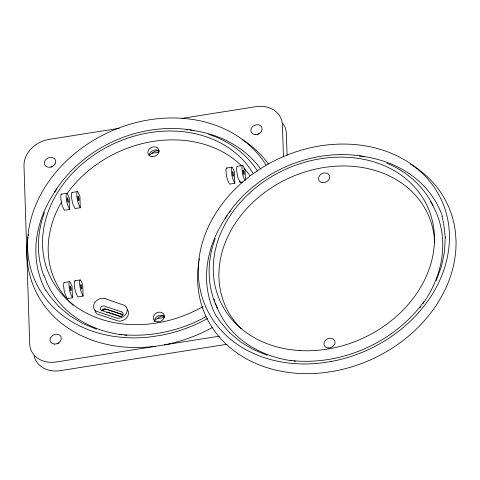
<?xml version="1.0" encoding="UTF-8"?>
<svg xmlns="http://www.w3.org/2000/svg" width="480" height="480" viewBox="0 0 480 480"><rect width="100%" height="100%" fill="white"/><g stroke="black" fill="none" stroke-linecap="round" stroke-linejoin="round"><path stroke-width="0.72" d="M212.724 246.216C206.82 266.556 208.068 289.068 217.362 308.208M44.472 212.49C36.93 232.704 36.108 255.618 43.926 275.88M212.916 245.562L215.19 238.584M436.242 280.56L441.564 266.022L444.528 251.67L445.242 237.048L445.266 237.468L443.634 223.236L441.948 216.348M54.432 192.174C83.25 146.538 140.814 120.906 193.992 130.482M225.15 218.274C253.968 172.638 311.532 147 364.716 156.582M424.356 301.152C394.302 342.648 341.196 366.276 290.25 360.432M149.628 155.106A10.98 8.952 -24.5 0 1 151.788 153.294L154.086 151.614L156.396 150.864L159.03 150.834M154.11 321.432A10.98 8.952 -24.5 0 1 157.158 318.576L159.456 316.896L161.76 316.14L164.4 316.116M205.998 316.668C179.862 331.092 149.268 337.788 119.526 334.338M119.316 128.286L49.26 139.368A26.772 21.822 -24.5 0 0 24 165.852L29.688 343.698A26.772 21.822 -24.5 0 0 56.382 361.962L219.408 336.168M181.992 118.368L255.738 106.698A26.772 21.822 -24.5 0 1 282.426 124.962L283.452 157.062M151.788 153.294L158.892 152.172M61.47 194.124L66.798 193.278M72.126 192.438L77.454 191.592M226.65 167.988L231.978 167.142M242.634 165.456L237.306 166.302A6.864 1.284 81 0 0 236.748 171.066A6.864 1.284 81 0 0 238.476 178.812L240.126 182.43L242.79 182.01M69.618 209.412L67.968 205.794A6.864 1.284 81 0 1 66.132 196.44A6.864 1.284 81 0 1 67.602 194.316L69.246 197.934L69.618 209.412L64.29 210.252L62.64 206.634A6.864 1.284 81 0 1 60.846 198.06A6.864 1.284 81 0 1 61.848 194.418M80.274 207.726L78.624 204.108A6.864 1.284 81 0 1 76.788 194.754A6.864 1.284 81 0 1 78.258 192.63L79.908 196.248L80.274 207.726L74.946 208.566L73.296 204.948A6.864 1.284 81 0 1 71.502 196.374A6.864 1.284 81 0 1 72.51 192.732M234.798 183.276L233.148 179.658A6.864 1.284 81 0 1 231.312 170.304A6.864 1.284 81 0 1 232.782 168.186L234.426 171.804L234.798 183.276L229.47 184.116L227.82 180.498A6.864 1.284 81 0 1 226.026 171.924A6.864 1.284 81 0 1 227.028 168.288M64.296 282.468L69.624 281.628M74.952 280.782L80.286 279.942M72.444 297.762L70.794 294.144A6.864 1.284 81 0 1 68.964 284.784A6.864 1.284 81 0 1 70.428 282.666L72.078 286.284L72.444 297.762L67.116 298.602L65.466 294.984A6.864 1.284 81 0 1 63.672 286.41A6.864 1.284 81 0 1 64.68 282.768M83.1 296.076L81.45 292.458A6.864 1.284 81 0 1 79.62 283.098A6.864 1.284 81 0 1 81.084 280.98L82.734 284.598L83.1 296.076L77.772 296.916L76.122 293.298A6.864 1.284 81 0 1 74.328 284.724A6.864 1.284 81 0 1 75.336 281.082M157.158 318.576L164.262 317.454M226.854 344.298L60.342 370.65A26.772 21.822 -24.5 0 1 34.11 355.974M107.928 309.606L106.788 309.384A5.514 4.494 -24.5 0 0 102.744 310.488M122.376 314.43L105.816 309.108A4.128 3.366 -24.5 0 0 101.976 310.614M123.078 314.832L105.498 308.964A2.748 2.238 -24.5 0 0 101.634 310.974M121.632 316.638L108.108 312.282A5.514 4.494 -24.5 0 0 106.716 312.342M208.632 134.262L215.568 136.854M267.18 355.296L252.96 349.392L240.486 341.868L229.332 332.49L229.638 332.79L220.35 321.936L216.462 316.02L216.696 316.398M96.456 329.202L82.242 323.298L69.768 315.774L58.614 306.396L58.914 306.69L49.632 295.842L45.744 289.926M386.892 163.224C406.59 171.294 423.582 186.252 432.978 205.464M216.168 137.124C232.872 144.072 247.83 155.73 257.526 171.108M159.138 151.152C155.616 148.026 149.028 151.11 149.226 155.838M164.508 316.434C160.986 313.302 154.392 316.392 154.596 321.12M244.902 180.384L243.804 177.972A6.864 1.284 81 0 1 241.974 168.618A6.864 1.284 81 0 1 243.438 166.494L245.088 170.118L245.406 180.156M287.076 155.316L286.386 133.65A26.772 21.822 -24.5 0 0 282.978 123.582M240.078 180.996L240.126 182.43M45.546 290.232A123.894 100.992 -24.5 0 1 56.898 188.946M186.426 129.672A123.894 100.992 -24.5 0 1 187.902 129.816M190.104 130.062A123.894 100.992 -24.5 0 1 191.562 130.248M193.02 130.446A123.894 100.992 -24.5 0 1 260.7 169.014M126.87 335.34A119.436 97.356 -24.5 0 1 124.74 335.124M121.914 334.788A119.436 97.356 -24.5 0 1 44.208 275.652M207.666 318.456A129.384 105.468 -24.5 0 1 160.974 335.292L152.214 336.684A129.384 105.468 -24.5 0 1 28.878 260.442A129.384 105.468 -24.5 0 1 116.04 129.096A129.384 105.468 -24.5 0 1 266.046 165.15M203.088 306.498A113.94 92.88 -24.5 0 1 54.084 283.74A113.94 92.88 -24.5 0 1 104.64 148.368A113.94 92.88 -24.5 0 1 252.9 173.13M212.208 327.588A133.122 108.51 -24.5 0 1 164.172 344.91M155.154 346.338A133.122 108.51 -24.5 0 1 27.99 237.03M28.212 235.59A133.122 108.51 -24.5 0 1 28.458 234.156M242.364 139.596A133.122 108.51 -24.5 0 1 268.488 164.142M257.46 134.556A5.832 4.758 -24.5 0 1 258.81 133.854M57.072 343.794A5.832 4.758 -24.5 0 1 58.962 343.056M50.988 167.226A5.832 4.758 -24.5 0 1 52.338 166.524M94.92 310.134A8.286 6.75 -24.5 0 0 97.38 314.064L118.62 321.15A8.286 6.75 -24.5 0 0 127.002 317.34A8.286 6.75 -24.5 0 0 127.338 309.57M73.182 305.262A111.186 90.636 -24.5 0 1 61.542 202.056M67.068 193.548A111.186 90.636 -24.5 0 1 241.644 165.918M244.134 168.498A111.186 90.636 -24.5 0 1 249.972 175.656M441.726 214.35A123.894 100.992 -24.5 0 1 442.446 216.342M215.934 315.702A123.894 100.992 -24.5 0 1 227.184 215.646M229.374 212.646A123.894 100.992 -24.5 0 1 230.274 211.464M359.358 155.988A123.894 100.992 -24.5 0 1 441.474 213.696M431.742 203.688A119.436 97.356 -24.5 0 1 427.164 297.204M426.792 297.804A119.436 97.356 -24.5 0 1 422.868 303.714M420.762 306.606A119.436 97.356 -24.5 0 1 419.892 307.746M295.458 361.224A119.436 97.356 -24.5 0 1 294.042 361.062M291.936 360.786A119.436 97.356 -24.5 0 1 215.364 303.042M214.716 301.104A119.436 97.356 -24.5 0 1 214.122 299.148M430.32 201.36A119.436 97.356 -24.5 0 1 431.04 202.518M410.616 164.16A133.122 108.51 -24.5 0 1 455.436 232.368L456 240.084A133.122 108.51 -24.5 0 1 334.89 371.004L325.872 372.432A133.122 108.51 -24.5 0 1 198.93 261.69M199.176 260.25A133.122 108.51 -24.5 0 1 199.446 258.816M241.284 328.884A111.186 90.636 -24.5 0 1 290.244 177.528A111.186 90.636 -24.5 0 1 434.694 242.622M54.978 163.98L54.108 165.132A5.832 4.758 -24.5 0 1 46.104 166.398A5.832 4.758 -24.5 0 1 45.882 159.504L47.028 158.544A5.832 4.758 -24.5 0 1 53.886 158.238A5.832 4.758 -24.5 0 1 54.978 163.98M331.698 361.392L322.932 362.778A129.384 105.468 -24.5 0 1 214.098 215.94A129.384 105.468 -24.5 0 1 430.08 181.764A129.384 105.468 -24.5 0 1 331.698 361.392M105.09 298.674L103.458 298.356A8.286 6.75 -24.5 0 0 94.518 303.012A8.286 6.75 -24.5 0 0 96.06 311.166L117.306 318.258A8.286 6.75 -24.5 0 0 126.24 313.602A8.286 6.75 -24.5 0 0 124.698 305.442L105.09 298.674M121.758 311.934L104.178 306.066A2.748 2.238 -24.5 0 0 100.566 307.482A2.748 2.238 -24.5 0 0 101.64 310.464L119.22 316.332A2.748 2.238 -24.5 0 0 122.832 314.916A2.748 2.238 -24.5 0 0 121.758 311.934M80.706 285.486A2.334 0.438 81 0 0 81.6 289.026A2.334 0.438 81 0 0 81.492 285.642A2.334 0.438 81 0 0 80.706 285.486M70.05 287.172A2.334 0.438 81 0 0 70.944 290.712A2.334 0.438 81 0 0 70.836 287.328A2.334 0.438 81 0 0 70.05 287.172M67.224 198.828A2.334 0.438 81 0 0 68.118 202.362A2.334 0.438 81 0 0 68.01 198.984A2.334 0.438 81 0 0 67.224 198.828M77.88 197.142A2.334 0.438 81 0 0 78.774 200.676A2.334 0.438 81 0 0 78.666 197.298A2.334 0.438 81 0 0 77.88 197.142M232.404 172.692A2.334 0.438 81 0 0 233.298 176.226A2.334 0.438 81 0 0 233.19 172.848A2.334 0.438 81 0 0 232.404 172.692M243.06 171.006A2.334 0.438 81 0 0 243.954 174.54A2.334 0.438 81 0 0 243.846 171.162A2.334 0.438 81 0 0 243.06 171.006M54.336 344.094A5.832 4.758 -24.5 0 0 61.08 337.026A5.832 4.758 -24.5 0 0 51.54 336.336A5.832 4.758 -24.5 0 0 54.336 344.094M255.156 134.592A5.832 4.758 -24.5 0 0 261.9 127.518A5.832 4.758 -24.5 0 0 252.354 126.834A5.832 4.758 -24.5 0 0 255.156 134.592M152.022 156.594A5.766 4.698 -24.5 0 0 158.808 149.694A5.766 4.698 -24.5 0 0 149.418 148.866A5.766 4.698 -24.5 0 0 152.022 156.594M157.392 321.876A5.766 4.698 -24.5 0 0 164.178 314.976A5.766 4.698 -24.5 0 0 154.788 314.148A5.766 4.698 -24.5 0 0 157.392 321.876M300.06 350.58A113.94 92.88 -24.5 0 0 429.294 210.876A113.94 92.88 -24.5 0 0 242.202 200.37A113.94 92.88 -24.5 0 0 300.06 350.58M322.74 182.694A5.766 4.698 -24.5 0 0 329.526 175.788A5.766 4.698 -24.5 0 0 320.136 174.966A5.766 4.698 -24.5 0 0 322.74 182.694M328.11 347.97A5.766 4.698 -24.5 0 0 334.896 341.07A5.766 4.698 -24.5 0 0 325.506 340.242A5.766 4.698 -24.5 0 0 328.11 347.97"/></g></svg>
